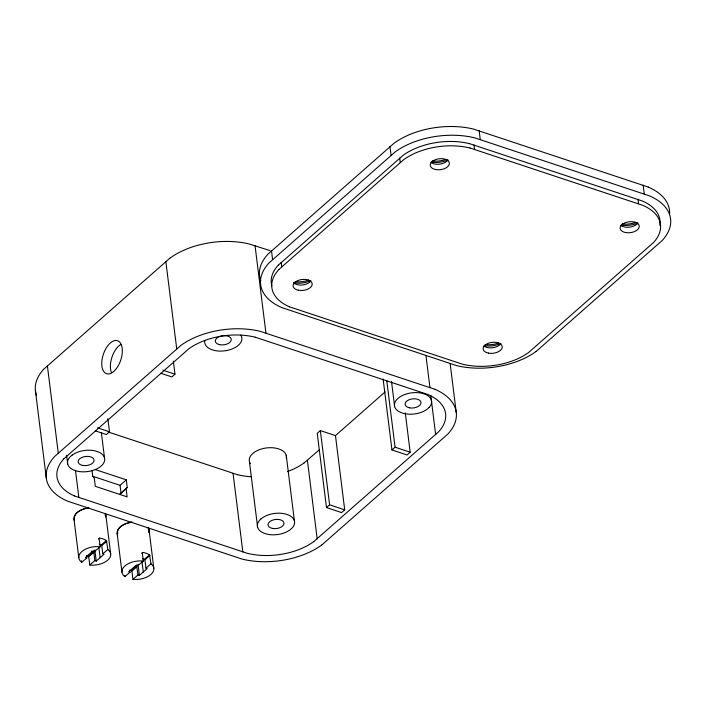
<?xml version="1.0" encoding="UTF-8"?>
<svg xmlns="http://www.w3.org/2000/svg" width="706" height="706" viewBox="0 0 706 706"><rect width="100%" height="100%" fill="white"/><g stroke="black" fill="none" stroke-linecap="round" stroke-linejoin="round"><path stroke-width="1.06" d="M127.248 487.502L119.879 494.244L127.248 487.502L126.303 479.859L95.336 469.587M169.934 258.131L43.816 369.114A64.114 36.5 -7.1 0 0 36.659 395.66M435.02 389.324L260.435 331.396A64.114 36.5 -7.1 0 0 180.842 345.463L54.689 456.438A64.114 36.5 -7.1 0 0 67.547 501.145L242.114 559.09A64.114 36.5 -7.1 0 0 321.707 545.023M648.267 187.064L473.682 129.136A64.114 36.5 -7.1 0 0 394.089 143.203L267.936 254.186A64.114 36.5 -7.1 0 0 260.779 280.723M63.919 458.723L188.758 348.861A53.471 30.437 -7.1 0 1 255.095 337.177M536.066 351.509L662.184 240.517A64.114 36.5 -7.1 0 0 649.326 195.809L474.767 137.873A64.114 36.5 -7.1 0 0 395.175 151.931L269.03 262.914A64.114 36.5 -7.1 0 0 281.888 307.622L456.447 365.558A64.114 36.5 -7.1 0 0 536.039 351.5M278.261 265.2L403.091 155.338A53.462 30.437 -7.1 0 1 469.428 143.653M278.799 269.568L403.638 159.706A53.462 30.437 -7.1 0 1 469.975 148.013M429.177 407.415L426.945 409.374A18.718 10.652 -7.1 0 1 403.726 413.46L400.637 412.445A18.718 10.652 -7.1 0 1 396.913 399.402L399.119 397.443A18.718 10.652 -7.1 0 1 422.338 393.348L425.427 394.363A18.718 10.652 -7.1 0 1 429.16 407.406M313.782 541.626L438.62 431.763A53.471 30.437 -7.1 0 0 427.898 394.504L255.113 337.15M107.868 418.702L109.501 431.807L106.385 434.543L95.31 430.872M173.341 361.084L174.973 374.189L171.858 376.933L160.783 373.253M121.017 492.991L120.064 485.349L126.303 479.859M91.303 551.095L93.827 552.313L88.735 556.699L89.777 565.038L94.869 560.652L96.237 561.102L104.029 554.245L102.802 553.839L101.69 545.323L99.264 544.3M129.516 570.254A16.053 9.143 -7.1 0 0 131.316 570.563L131.898 571.039L132.931 579.352L138.032 574.975L139.391 575.425L147.183 568.568L145.957 568.162L144.845 559.637L142.427 558.614M335.465 435.611L320.356 430.598L317.241 433.343L326.481 507.57L341.589 512.582L344.704 509.838L335.465 435.611L385.123 391.909M303.995 463.03L319.412 449.74M326.481 507.57L329.596 504.825L320.356 430.598M405.279 412.922L410.177 452.219L407.062 454.964L391.954 449.951L395.069 447.207L386.773 380.622M86.609 555.993A16.053 9.143 -7.1 0 0 88.162 556.24L93.351 551.783M101.285 544.961L106.412 540.558L107.824 549.524A16.053 9.143 -7.1 0 1 107.568 560.282A16.053 9.143 -7.1 0 1 89.777 565.038M101.77 545.544L106.791 541.228M102.802 553.839L107.824 549.524M131.316 570.563L136.637 566.159L138.032 574.975M144.439 559.284L149.566 554.881L150.978 563.838A16.053 9.143 -7.1 0 1 150.722 574.605A16.053 9.143 -7.1 0 1 132.931 579.352M131.898 571.057L136.999 566.68M144.924 559.867L149.946 555.543M145.957 568.162L150.978 563.838M98.584 538.969L99.581 538.131A16.053 9.143 -7.1 0 1 106.412 540.558M81.508 560.732L81.702 562.285L86.82 557.987L86.564 555.913M99.581 538.131L99.122 538.493L100.155 546.788L94.886 551.209L93.236 550.671L85.444 557.528L86.82 557.987M141.738 553.292L142.744 552.445A16.053 9.143 -7.1 0 1 149.566 554.881M124.724 575.567L124.856 576.599L129.975 572.301L129.719 570.227M142.744 552.445L142.277 552.789L143.309 561.111L138.041 565.532L136.399 564.985L128.607 571.842L129.975 572.301M72.188 455.043L69.965 457.003A18.709 10.652 -7.1 0 0 73.733 470.037L76.795 471.07A18.709 10.652 -7.1 0 0 100.014 466.957L102.246 465.007A18.709 10.652 -7.1 0 0 98.496 451.972L95.416 450.94A18.709 10.652 -7.1 0 0 72.215 455.043M321.733 545.032L447.851 434.049A64.114 36.5 -7.1 0 0 434.993 389.341M88.162 556.24L88.735 556.699M469.455 143.627L642.266 200.954A53.471 30.437 -7.1 0 1 659.792 225.32M470.002 147.995L642.804 205.322A53.471 30.437 -7.1 0 1 653.465 242.59L528.662 352.462A53.471 30.437 -7.1 0 1 462.324 364.146L289.495 306.836M270.177 250.683L249.553 244.073A64.114 36.5 -7.1 0 0 169.961 258.14M108.097 431.957L237.64 474.741M74.615 496L247.427 553.336A53.471 30.437 -7.1 0 0 313.755 541.608M162.892 370.173L174.973 374.189M395.069 447.207L410.177 452.219M97.419 427.792L109.501 431.807M329.596 504.825L344.704 509.838M92.918 476.338L120.064 485.349M93.827 552.313L94.869 560.652M643.166 185.131L644.251 193.868M638.021 199.357L638.559 203.725M479.171 130.725L480.257 139.461M474.017 144.942L474.564 149.31M450.146 363.511L456.261 412.631M425.974 355.736L429.919 387.391M430.766 395.342L435.664 434.64M399.684 158.065L400.231 162.433M389.968 146.469L391.053 155.205M391.521 381.549L394.645 406.656M383.12 378.998L391.954 449.951M307.401 460.303L317.188 538.899M281.217 262.323L281.765 266.691M271.501 250.727L272.587 259.464M286.23 455.264L294.384 520.763M255.042 245.662L265.924 332.985M249.447 461.759L257.611 527.25M233.068 473.426L242.855 552.013M165.839 261.405L176.721 348.729M149.001 529.491L153.837 568.348M142.021 561.808L143.292 571.992M137.997 564.218L139.391 575.425M126.118 488.755L127.124 496.874L95.301 486.319L94.286 478.2L92.724 476.047L92.045 470.593M117.108 533.198L121.944 572.054M101.364 432.654L104.497 457.762M105.847 515.177L110.683 554.033M98.866 547.485L100.128 557.678M94.842 549.903L96.237 561.102M75.463 470.32L78.86 497.606M66.629 455.52L67.714 464.248M73.953 518.884L78.79 557.74M47.373 365.664L58.245 452.987M35.397 390.533L46.278 477.856M303.959 463.012A53.471 30.437 -7.1 0 1 287.324 471.626M251.301 476.753A53.471 30.437 -7.1 0 1 237.657 474.714M74.642 495.983A53.471 30.437 -7.1 0 1 63.964 458.732M250.365 463.665A18.709 10.652 -7.1 0 1 251.707 454.514L253.922 452.546A18.709 10.652 -7.1 0 1 277.14 448.46L280.238 449.475A18.718 10.652 -7.1 0 1 286.309 458.344M240.764 335.129A18.709 10.652 -7.1 0 1 239.405 344.29L237.19 346.249A18.709 10.652 -7.1 0 1 213.98 350.335L210.882 349.329A18.709 10.652 -7.1 0 1 204.828 340.451M111.416 372.547A17.394 9.169 -71.6 0 1 120.77 344.493M648.24 187.081A64.114 36.5 -7.1 0 1 669.597 213.9M447.922 159.909A17.394 9.902 -7.1 0 1 431.401 162.133M445.963 159.353A17.394 9.902 -7.1 0 1 432.284 160.977M309.696 281.094A17.394 9.902 -7.1 0 1 294.225 282.859M308.796 280.07A17.394 9.902 -7.1 0 1 295.108 281.694M500.783 343.504A17.394 9.902 -7.1 0 1 484.263 345.728M498.824 342.948A17.394 9.902 -7.1 0 1 485.137 344.572M637.818 222.911A17.394 9.902 -7.1 0 1 621.298 225.135M635.859 222.355A17.394 9.902 -7.1 0 1 622.171 223.978M271.854 285.912A53.462 30.437 -7.1 0 1 278.296 265.209M289.522 306.819A53.462 30.437 -7.1 0 1 278.844 269.577M500.801 343.654A9.637 5.427 -7.7 0 1 492.806 347.723A9.637 5.427 -7.7 0 1 483.91 346.055M637.836 223.052A9.637 5.419 -7.8 0 1 629.831 227.12A9.637 5.419 -7.8 0 1 620.945 225.452M447.851 160.183A9.637 5.419 -7.8 0 1 439.706 164.154A9.637 5.419 -7.8 0 1 430.925 162.354M310.861 280.644A9.628 5.427 -7.7 0 1 309.625 282.038M309.784 282.091A9.637 5.542 -6.5 0 1 293.449 282.727M81.702 562.285A16.053 9.143 -7.1 0 1 82.028 551.386A16.053 9.143 -7.1 0 1 100.155 546.788M105.318 513.341A16.053 9.143 -7.1 0 1 105.697 517.066M74.474 520.71A16.053 9.143 -7.1 0 1 89 507.932M104.947 513.483A15.523 8.834 -7.1 0 1 105.273 515.627M74.501 518.857A15.523 8.834 -7.1 0 1 88.135 507.905M124.856 576.599A16.053 9.143 -7.1 0 1 125.183 565.709A16.053 9.143 -7.1 0 1 143.309 561.111M148.481 527.664A16.053 9.143 -7.1 0 1 148.534 532.306M117.628 535.033A16.053 9.143 -7.1 0 1 132.154 522.246M148.101 527.806A15.523 8.834 -7.1 0 1 148.436 529.509M117.761 533.604A15.523 8.834 -7.1 0 1 132.048 522.122M260.893 518.989L259.852 519.995A18.718 10.652 -7.1 0 0 263.62 533.039L266.683 534.071A18.718 10.652 -7.1 0 0 289.901 529.968L292.143 528.009A18.718 10.652 -7.1 0 0 288.383 514.974L285.312 513.942A18.718 10.652 -7.1 0 0 262.102 518.045L260.893 518.989M219.681 344.687A8.031 4.571 -7.1 0 0 231.259 339.357A8.031 4.571 -7.1 0 0 218.904 336.806A8.031 4.571 -7.1 0 0 219.681 344.687M82.505 465.404A8.031 4.571 -7.1 0 0 94.083 460.083A8.031 4.571 -7.1 0 0 81.728 457.532A8.031 4.571 -7.1 0 0 82.505 465.404M409.436 407.812A8.031 4.571 -7.1 0 0 421.005 402.482A8.031 4.571 -7.1 0 0 408.659 399.931A8.031 4.571 -7.1 0 0 409.436 407.812M272.401 528.406A8.031 4.571 -7.1 0 0 283.971 523.075A8.031 4.571 -7.1 0 0 271.625 520.525A8.031 4.571 -7.1 0 0 272.401 528.406M116.366 368.611A17.394 9.169 -71.6 0 0 117.955 340.866A17.394 9.169 -71.6 0 0 101.796 362.152A17.394 9.169 -71.6 0 0 116.366 368.611M488.402 353.106A9.628 5.48 -7.1 0 0 502.213 346.664A9.628 5.48 -7.1 0 0 487.352 343.681A9.628 5.48 -7.1 0 0 488.402 353.106M625.437 232.512A9.628 5.48 -7.1 0 0 639.248 226.07A9.628 5.48 -7.1 0 0 624.386 223.078A9.628 5.48 -7.1 0 0 625.437 232.512M435.549 169.511A9.628 5.48 -7.1 0 0 449.36 163.068A9.628 5.48 -7.1 0 0 434.499 160.077A9.628 5.48 -7.1 0 0 435.549 169.511M298.373 290.228A9.628 5.48 -7.1 0 0 312.184 283.794A9.628 5.48 -7.1 0 0 297.323 280.803A9.628 5.48 -7.1 0 0 298.373 290.228"/></g></svg>
